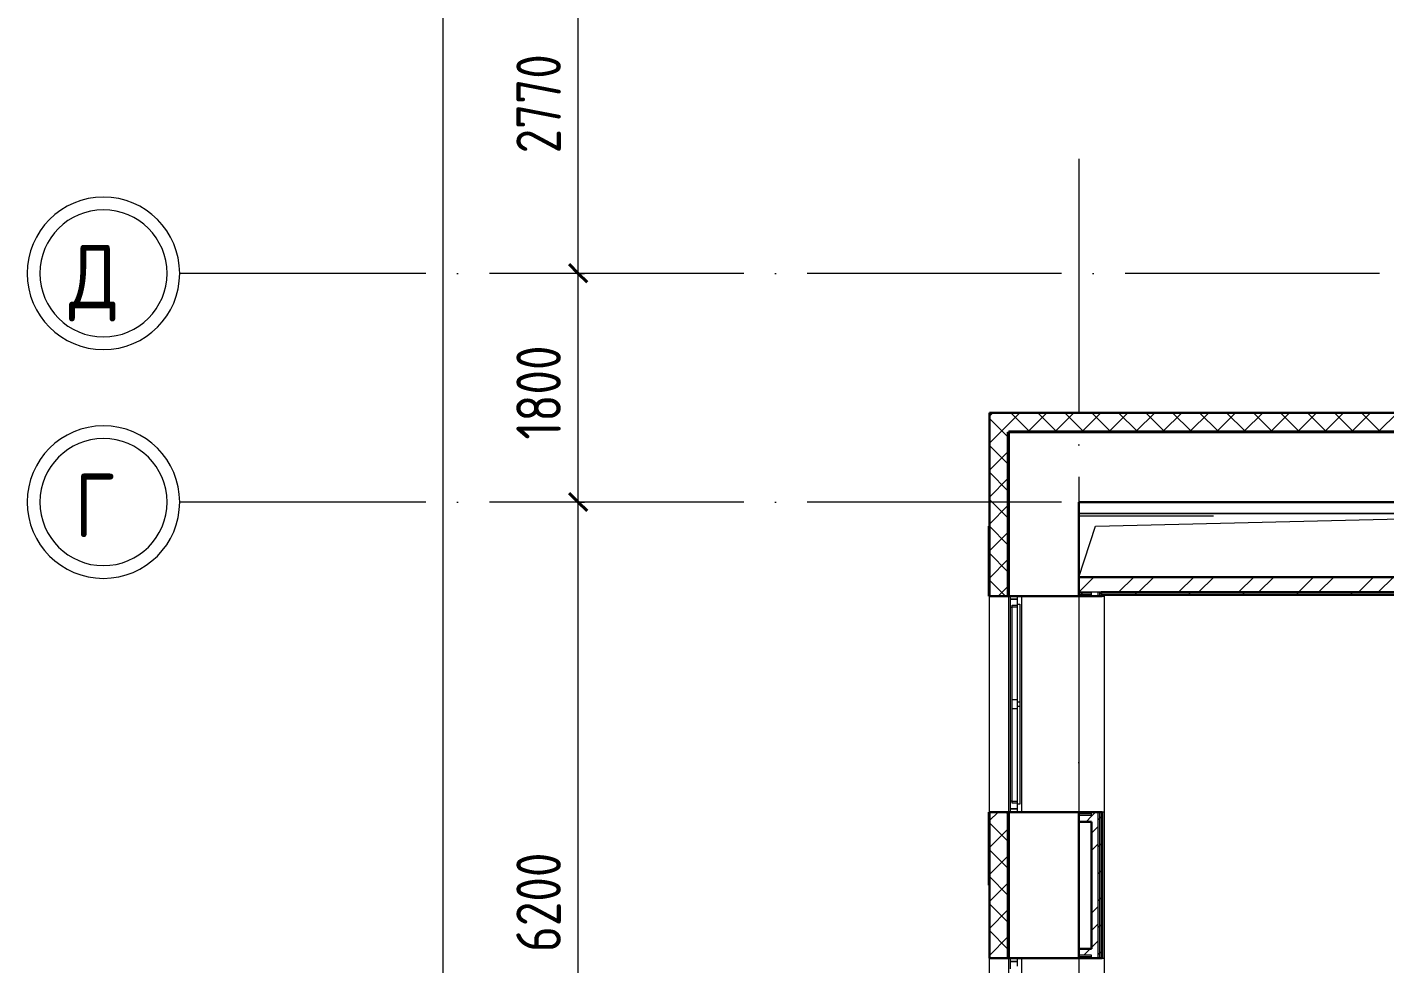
# Model space of a CAD drawing. Header units: millimetres. Extents: x -396912 to 182286, y -43638 to 41610.
# Drawn here: x -68028 to -57349, y -8062 to -691 of the extents above; entities that cross this region are included whole.
import ezdxf

# ---------------------------------------------------------------- set-up
doc = ezdxf.new("R2010")
doc.units = ezdxf.units.MM
doc.linetypes.add('ADSK_Линия сетки', pattern=[25, 20, -2.5, 0, -2.5])
for name, color, linetype, lineweight in [('_ Окна', 7, 'Continuous', 9), ('Линии', 7, 'Continuous', 9), ('Ограждение', 252, 'Continuous', 9), ('Окна', 252, 'Continuous', 9), ('Оси', 252, 'Continuous', 9), ('Перекрытие', 252, 'Continuous', 18), ('Размеры', 7, 'Continuous', 9), ('Стены внутренние', 7, 'Continuous', 18), ('Стены наружные', 7, 'Continuous', 18), ('Стены штриховка', 7, 'Continuous', 9)]:
    doc.layers.add(name, color=color, linetype=linetype, lineweight=lineweight)
doc.styles.add('GOST Common_2', font='', dxfattribs={"width": 0.9, "height": 250})
doc.styles.add('GOST Common_4', font='', dxfattribs={"height": 7})
doc.styles.get('GOST Common_2').set_extended_font_data('GOST type B')
doc.styles.get('GOST Common_4').set_extended_font_data('GOST 2.304 type A')

# ---------------------------------------------------------------- blocks, each defined once
blk = doc.blocks.new('1 этаж')
at = {"color": 251, "lineweight": 18, "true_color": 0x636466}
for p, q in [((-61158, -5436), (-65458, -5436)), ((-65326, -5536), (-61158, -5436)), ((-65458, -5936), (-65326, -5536))]:
    blk.add_line(p, q, dxfattribs=at)
at = {"layer": '_ Окна', "color": 251, "true_color": 0x636466}
for p, q in [((-65998, -6086), (-65998, -6111)), ((-65940, -6111), (-65940, -6086)), ((-65998, -6111), (-65940, -6111)), ((-65940, -7761), (-65998, -7761)), ((-65998, -7761), (-65998, -7786)), ((-65940, -7786), (-65940, -7761)), ((-65998, -8936), (-65998, -8961)), ((-65998, -8961), (-65940, -8961)), ((-65940, -8961), (-65940, -8936))]:
    blk.add_line(p, q, dxfattribs=at)
at = {"layer": '_ Окна', "color": 251, "lineweight": 18, "true_color": 0x636466}
for p, q in [((-65940, -6111), (-65998, -6111)), ((-65998, -6111), (-65998, -6170)), ((-65998, -6170), (-65981, -6175)), ((-65981, -6157), (-65940, -6157)), ((-65981, -6169), (-65981, -6157)), ((-65940, -6149), (-65940, -6111)), ((-65981, -7697), (-65998, -7701)), ((-65998, -7701), (-65998, -7761)), ((-65998, -7761), (-65940, -7761)), ((-65981, -7715), (-65981, -7703)), ((-65940, -7715), (-65981, -7715)), ((-65940, -7761), (-65940, -7723)), ((-65940, -8961), (-65998, -8961)), ((-65998, -8961), (-65998, -9020)), ((-65940, -8999), (-65940, -8961))]:
    blk.add_line(p, q, dxfattribs=at)
at = {"layer": 'Линии', "color": 251, "lineweight": 18, "ltscale": 100, "true_color": 0x636466}
for p, q in [((-65458, -5346), (-65458, -5453)), ((-65458, -5453), (-64398, -5453))]:
    blk.add_line(p, q, dxfattribs=at)
at = {"layer": 'Ограждение', "color": 251, "true_color": 0x636466}
for p, q in [((-65908, -6086), (-65908, -7786)), ((-65458, -6086), (-65458, -7786)), ((-65273, -6086), (-65258, -6086)), ((-65258, -6076), (-65258, -13781)), ((-59533, -6081), (-65258, -6081)), ((-65258, -6086), (-65258, -7786)), ((-65258, -7786), (-65273, -7786)), ((-65908, -8936), (-65908, -10636)), ((-65458, -8936), (-65458, -10636)), ((-65273, -8936), (-65258, -8936)), ((-65258, -8936), (-65258, -10636))]:
    blk.add_line(p, q, dxfattribs=at)
at = {"layer": 'Окна', "color": 251, "true_color": 0x636466}
for p, q in [((-65998, -6170), (-65998, -7701)), ((-65981, -6901), (-65981, -6169)), ((-65981, -6169), (-65940, -6169)), ((-65940, -6921), (-65940, -6149)), ((-65940, -6149), (-65923, -6149)), ((-65923, -6149), (-65923, -6921)), ((-65981, -6971), (-65981, -6901)), ((-65940, -6901), (-65981, -6901)), ((-65940, -6951), (-65940, -6921)), ((-65923, -6921), (-65940, -6921)), ((-65923, -6921), (-65923, -6951)), ((-65981, -7703), (-65981, -6971)), ((-65981, -6971), (-65940, -6971)), ((-65940, -7723), (-65940, -6951)), ((-65940, -6951), (-65923, -6951)), ((-65923, -6951), (-65923, -7723)), ((-65940, -7703), (-65981, -7703)), ((-65923, -7723), (-65940, -7723))]:
    blk.add_line(p, q, dxfattribs=at)
at = {"layer": 'Оси', "color": 251, "linetype": 'ADSK_Линия сетки', "ltscale": 100, "true_color": 0x636466}
for p, q in [((-65458, -2646), (-65458, -33772)), ((4409, -3546), (-72530, -3546)), ((4409, -5346), (-72530, -5346))]:
    blk.add_line(p, q, dxfattribs=at)
at = {"layer": 'Оси', "color": 251, "lineweight": 20, "true_color": 0x636466}
for centre, radius, start, end in [((-73130, -3546), 600, 90, 270), ((-73130, -3546), 600, 270, 90), ((-73130, -3546), 500, 90, 270), ((-73130, -3546), 500, 270, 90), ((-73130, -5346), 600, 90, 270), ((-73130, -5346), 600, 270, 90), ((-73130, -5346), 500, 90, 270), ((-73130, -5346), 500, 270, 90)]:
    blk.add_arc(centre, radius, start, end, dxfattribs=at)
at = {"layer": 'Перекрытие', "color": 251, "ltscale": 100, "true_color": 0x636466}
blk.add_line((-65458, -5436), (-61158, -5436), dxfattribs=at)
at = {"layer": 'Размеры', "color": 251, "lineweight": 20, "true_color": 0x636466}
for p, q in [((-70457, -20316), (-70457, 27004)), ((-69395, -3546), (-69395, -776)), ((-69395, -3546), (-69545, -3546)), ((-69395, -3546), (-69545, -3546)), ((-69395, -5346), (-69395, -3546)), ((-69395, -3546), (-69345, -3546)), ((-69395, -3546), (-69345, -3546)), ((-69395, -5346), (-69545, -5346)), ((-69395, -5346), (-69545, -5346)), ((-69395, -11546), (-69395, -5346)), ((-69395, -5346), (-69345, -5346)), ((-69395, -5346), (-69345, -5346))]:
    blk.add_line(p, q, dxfattribs=at)
at = {"layer": 'Размеры', "color": 251, "lineweight": 40, "true_color": 0x636466}
for p, q in [((-69395, -3546), (-69466, -3475)), ((-69395, -3546), (-69466, -3475)), ((-69395, -3546), (-69324, -3616)), ((-69395, -3546), (-69324, -3616)), ((-69395, -5346), (-69466, -5275)), ((-69395, -5346), (-69466, -5275)), ((-69395, -5346), (-69324, -5416)), ((-69395, -5346), (-69324, -5416))]:
    blk.add_line(p, q, dxfattribs=at)
at = {"layer": 'Стены внутренние', "color": 251, "lineweight": 30, "true_color": 0x636466}
for p, q in [((-66160, -4644), (-66160, -6086)), ((-58783, -4644), (-66160, -4644)), ((-58783, -4796), (-66008, -4796)), ((-65458, -5936), (-65458, -5346)), ((-65458, -5346), (-61158, -5346)), ((-66160, -6086), (-66018, -6086)), ((-66008, -6086), (-65458, -6086)), ((-66160, -7786), (-66160, -8936)), ((-66018, -7786), (-66160, -7786)), ((-65458, -7786), (-66008, -7786)), ((-66008, -7786), (-66008, -8936)), ((-65458, -8861), (-65458, -7861)), ((-66160, -8936), (-66018, -8936)), ((-66008, -8936), (-65458, -8936))]:
    blk.add_line(p, q, dxfattribs=at)
at = {"layer": 'Стены внутренние', "color": 251, "linetype": 'Continuous', "lineweight": 9, "true_color": 0x636466}
for p, q in [((-66158, -4668), (-66136, -4646)), ((-66018, -4830), (-66158, -4690)), ((-66008, -4730), (-65924, -4646)), ((-65850, -4786), (-65990, -4646)), ((-65852, -4786), (-65712, -4646)), ((-65638, -4786), (-65778, -4646)), ((-65689, -4646), (-65691, -4644)), ((-65639, -4786), (-65499, -4646)), ((-65426, -4786), (-65566, -4646)), ((-65427, -4786), (-65287, -4646)), ((-65214, -4786), (-65354, -4646)), ((-65215, -4786), (-65075, -4646)), ((-65002, -4786), (-65142, -4646)), ((-65003, -4786), (-64863, -4646)), ((-64789, -4786), (-64929, -4646)), ((-64791, -4786), (-64651, -4646)), ((-64577, -4786), (-64717, -4646)), ((-64579, -4786), (-64439, -4646)), ((-64365, -4786), (-64505, -4646)), ((-64367, -4786), (-64227, -4646)), ((-64365, -4644), (-64366, -4646)), ((-64153, -4786), (-64293, -4646)), ((-64282, -4646), (-64283, -4644)), ((-64154, -4786), (-64014, -4646)), ((-63941, -4786), (-64081, -4646)), ((-63942, -4786), (-63802, -4646)), ((-63729, -4786), (-63869, -4646)), ((-63730, -4786), (-63590, -4646)), ((-63695, -4646), (-63696, -4644)), ((-63517, -4786), (-63657, -4646)), ((-63543, -4644), (-63545, -4646)), ((-63518, -4786), (-63378, -4646)), ((-63305, -4786), (-63445, -4646)), ((-63309, -4644), (-63310, -4646)), ((-63306, -4786), (-63166, -4646)), ((-63092, -4786), (-63232, -4646)), ((-63094, -4786), (-62954, -4646)), ((-66158, -4880), (-66008, -4730)), ((-66158, -4884), (-66158, -4884)), ((-66018, -5042), (-66158, -4902)), ((-66158, -5092), (-66018, -4952)), ((-66018, -5254), (-66158, -5114)), ((-66158, -5304), (-66018, -5164)), ((-66018, -5467), (-66158, -5327)), ((-66158, -5516), (-66018, -5376)), ((-66158, -5494), (-66158, -5494)), ((-66018, -5679), (-66158, -5539)), ((-66158, -5728), (-66018, -5588)), ((-66158, -5697), (-66158, -5697)), ((-66018, -5891), (-66158, -5751)), ((-66158, -5941), (-66018, -5801)), ((-66035, -6086), (-66158, -5963)), ((-66158, -6070), (-66160, -6066)), ((-66158, -6002), (-66158, -6002)), ((-66148, -6086), (-66150, -6084)), ((-66089, -6084), (-66018, -6013)), ((-66158, -7850), (-66096, -7788)), ((-66018, -7800), (-66032, -7786)), ((-66018, -8012), (-66158, -7872)), ((-66158, -8062), (-66018, -7922)), ((-66158, -7932), (-66158, -7932)), ((-66018, -8224), (-66158, -8084)), ((-66158, -8274), (-66018, -8134)), ((-66158, -8237), (-66158, -8237)), ((-66018, -8436), (-66158, -8296)), ((-66158, -8486), (-66018, -8346)), ((-66018, -8649), (-66158, -8509)), ((-66158, -8698), (-66018, -8558)), ((-66018, -8861), (-66158, -8721)), ((-66158, -8910), (-66018, -8770)), ((-66158, -8847), (-66158, -8847)), ((-66157, -8934), (-66158, -8933))]:
    blk.add_line(p, q, dxfattribs=at)
at = {"layer": 'Стены внутренние', "color": 251, "true_color": 0x636466}
for p, q in [((-66160, -7786), (-66160, -6086)), ((-66008, -7786), (-66008, -6086)), ((-66160, -10636), (-66160, -8936)), ((-66008, -10636), (-66008, -8936))]:
    blk.add_line(p, q, dxfattribs=at)
at = {"layer": 'Стены наружные', "color": 251, "lineweight": 30, "true_color": 0x636466}
for p, q in [((-66008, -6086), (-66008, -4796)), ((-66165, -5536), (-66165, -6086)), ((-66160, -5536), (-66165, -5536)), ((-61158, -5936), (-65458, -5936)), ((-65458, -5936), (-65458, -6086)), ((-66165, -6086), (-66160, -6086)), ((-66018, -6086), (-66008, -6086)), ((-65458, -6086), (-65273, -6086)), ((-59699, -6056), (-65283, -6056)), ((-65283, -6056), (-65283, -6071)), ((-65278, -6071), (-65273, -6071)), ((-65273, -6086), (-65273, -6076)), ((-65273, -6076), (-59533, -6076)), ((-66165, -7786), (-66165, -8361)), ((-66160, -7786), (-66165, -7786)), ((-66008, -7786), (-66018, -7786)), ((-65273, -7786), (-65458, -7786)), ((-65458, -7786), (-65458, -7861)), ((-65273, -8936), (-65273, -7786)), ((-65458, -7861), (-65358, -7861)), ((-65358, -7861), (-65358, -8861)), ((-66165, -8361), (-66160, -8361)), ((-65358, -8861), (-65458, -8861)), ((-65458, -8861), (-65458, -8936)), ((-66018, -8936), (-66008, -8936)), ((-65458, -8936), (-65273, -8936))]:
    blk.add_line(p, q, dxfattribs=at)
at = {"layer": 'Стены наружные', "color": 251, "linetype": 'Continuous', "lineweight": 9, "true_color": 0x636466}
for p, q in [((-66008, -4806), (-66018, -4806)), ((-66008, -4906), (-66018, -4906)), ((-66008, -5006), (-66018, -5006)), ((-66008, -5106), (-66018, -5106)), ((-66008, -5206), (-66018, -5206)), ((-66008, -5306), (-66018, -5306)), ((-66008, -5406), (-66018, -5406)), ((-66008, -5506), (-66018, -5506)), ((-66008, -5606), (-66018, -5606)), ((-66008, -5706), (-66018, -5706)), ((-66008, -5806), (-66018, -5806)), ((-66161, -5927), (-66165, -5933)), ((-66008, -5906), (-66018, -5906)), ((-65458, -6054), (-65339, -5936)), ((-65145, -6056), (-65025, -5936)), ((-64988, -6056), (-64868, -5936)), ((-64674, -6056), (-64554, -5936)), ((-64516, -6056), (-64396, -5936)), ((-64202, -6056), (-64082, -5936)), ((-64045, -6056), (-63925, -5936)), ((-63731, -6056), (-63611, -5936)), ((-63573, -6056), (-63453, -5936)), ((-63259, -6056), (-63139, -5936)), ((-63102, -6056), (-62982, -5936)), ((-66160, -6066), (-66160, -6065)), ((-66008, -6006), (-66018, -6006)), ((-65454, -6086), (-65442, -6073)), ((-65442, -6073), (-65429, -6061)), ((-65232, -6076), (-65227, -6071)), ((-65162, -6076), (-65157, -6071)), ((-65091, -6076), (-65086, -6071)), ((-65020, -6076), (-65015, -6071)), ((-65015, -6071), (-65000, -6056)), ((-64949, -6076), (-64944, -6071)), ((-64879, -6076), (-64874, -6071)), ((-64808, -6076), (-64803, -6071)), ((-64737, -6076), (-64732, -6071)), ((-64667, -6076), (-64662, -6071)), ((-64596, -6076), (-64591, -6071)), ((-64591, -6071), (-64576, -6056)), ((-64525, -6076), (-64520, -6071)), ((-64455, -6076), (-64450, -6071)), ((-64384, -6076), (-64379, -6071)), ((-64313, -6076), (-64308, -6071)), ((-64242, -6076), (-64237, -6071)), ((-64172, -6076), (-64167, -6071)), ((-64167, -6071), (-64152, -6056)), ((-64101, -6076), (-64096, -6071)), ((-64030, -6076), (-64025, -6071)), ((-63960, -6076), (-63955, -6071)), ((-63889, -6076), (-63884, -6071)), ((-63818, -6076), (-63813, -6071)), ((-63747, -6076), (-63742, -6071)), ((-63742, -6071), (-63727, -6056)), ((-63677, -6076), (-63672, -6071)), ((-63606, -6076), (-63601, -6071)), ((-63535, -6076), (-63530, -6071)), ((-63465, -6076), (-63460, -6071)), ((-63394, -6076), (-63389, -6071)), ((-63323, -6076), (-63318, -6071)), ((-63318, -6071), (-63303, -6056)), ((-63252, -6076), (-63247, -6071)), ((-63182, -6076), (-63177, -6071)), ((-63111, -6076), (-63106, -6071)), ((-65458, -7786), (-65457, -7786)), ((-65358, -7817), (-65326, -7786)), ((-66008, -7806), (-66018, -7806)), ((-65401, -7861), (-65358, -7817)), ((-65358, -7952), (-65308, -7902)), ((-65308, -7848), (-65295, -7836)), ((-65295, -7836), (-65283, -7823)), ((-65278, -7818), (-65273, -7813)), ((-65278, -7889), (-65273, -7884)), ((-66008, -7906), (-66018, -7906)), ((-66008, -8006), (-66018, -8006)), ((-65278, -7960), (-65273, -7955)), ((-66008, -8106), (-66018, -8106)), ((-65358, -8087), (-65308, -8037)), ((-65308, -8060), (-65295, -8048)), ((-65295, -8048), (-65283, -8035)), ((-65283, -8035), (-65278, -8030)), ((-65278, -8030), (-65273, -8025)), ((-65278, -8101), (-65273, -8096)), ((-66008, -8206), (-66018, -8206)), ((-65278, -8172), (-65273, -8167)), ((-66008, -8306), (-66018, -8306)), ((-65308, -8273), (-65295, -8260)), ((-65295, -8260), (-65283, -8248)), ((-65278, -8243), (-65273, -8238)), ((-65278, -8313), (-65273, -8308)), ((-66008, -8406), (-66018, -8406)), ((-65278, -8384), (-65273, -8379)), ((-66008, -8506), (-66018, -8506)), ((-65358, -8581), (-65308, -8531)), ((-65308, -8485), (-65295, -8472)), ((-65295, -8472), (-65283, -8460)), ((-65283, -8460), (-65278, -8455)), ((-65278, -8455), (-65273, -8450)), ((-65278, -8525), (-65273, -8520)), ((-66008, -8606), (-66018, -8606)), ((-65278, -8596), (-65273, -8591)), ((-66008, -8706), (-66018, -8706)), ((-65358, -8716), (-65308, -8666)), ((-65308, -8697), (-65295, -8684)), ((-65295, -8684), (-65283, -8672)), ((-65278, -8667), (-65273, -8662)), ((-65278, -8738), (-65273, -8733)), ((-66008, -8806), (-66018, -8806)), ((-65418, -8911), (-65368, -8861)), ((-65358, -8851), (-65308, -8801)), ((-65278, -8808), (-65273, -8803)), ((-66008, -8906), (-66018, -8906)), ((-65308, -8909), (-65295, -8896)), ((-65295, -8896), (-65283, -8884)), ((-65283, -8884), (-65278, -8879)), ((-65278, -8879), (-65273, -8874))]:
    blk.add_line(p, q, dxfattribs=at)
at = {"layer": 'Стены штриховка', "color": 251, "true_color": 0x636466}
for p, q in [((-58785, -4646), (-66160, -4646)), ((-66158, -4644), (-66158, -6084)), ((-66018, -6086), (-66018, -4796)), ((-66018, -4796), (-66008, -4796)), ((-66008, -4786), (-58783, -4786)), ((-66008, -4786), (-66008, -4796)), ((-66158, -6084), (-66084, -6084)), ((-66084, -6086), (-66084, -6084)), ((-65283, -6056), (-65458, -6056)), ((-65358, -6061), (-65458, -6061)), ((-65358, -6073), (-65458, -6073)), ((-65358, -6086), (-65358, -6061)), ((-65308, -6056), (-65308, -6086)), ((-65295, -6056), (-65295, -6086)), ((-65283, -6071), (-65283, -6086)), ((-65278, -6086), (-65278, -6071)), ((-65273, -6071), (-59503, -6071)), ((-66158, -7788), (-66158, -8934)), ((-66084, -7788), (-66158, -7788)), ((-66084, -7788), (-66084, -7786)), ((-66018, -8936), (-66018, -7786)), ((-65358, -7811), (-65358, -7786)), ((-65308, -7786), (-65308, -8936)), ((-65295, -7786), (-65295, -8936)), ((-65283, -7786), (-65283, -8936)), ((-65278, -8936), (-65278, -7786)), ((-65358, -7798), (-65458, -7798)), ((-65358, -7811), (-65458, -7811)), ((-66158, -8934), (-66084, -8934)), ((-66084, -8936), (-66084, -8934)), ((-65358, -8911), (-65458, -8911)), ((-65358, -8923), (-65458, -8923)), ((-65358, -8936), (-65358, -8911))]:
    blk.add_line(p, q, dxfattribs=at)
at = {"layer": 'Оси', "color": 251, "true_color": 0x636466, "style": 'GOST Common_2', "width": 0.9}
for s, p in [('Д', (-73401, -3821)), ('Г', (-73357, -5621))]:
    blk.add_text(s, height=500, dxfattribs=at).set_placement(p)
at = {"layer": 'Размеры', "color": 251, "lineweight": 20, "true_color": 0x636466, "char_height": 350, "attachment_point": 1, "rotation": 90, "line_spacing_factor": 1.022761, "style": 'GOST Common_4'}
for s, insert, width in [('2770', (-69882, -2602), 1059.58), ('1800', (-69882, -4854), 980.83), ('6200', (-69882, -8887), 1059.58)]:
    blk.add_mtext(s, dxfattribs=dict(at, insert=insert, width=width))

msp = doc.modelspace()

# ---------------------------------------------------------------- block references
msp.add_blockref('1 этаж', (5702, 918))

doc.saveas('drawing.dxf')
